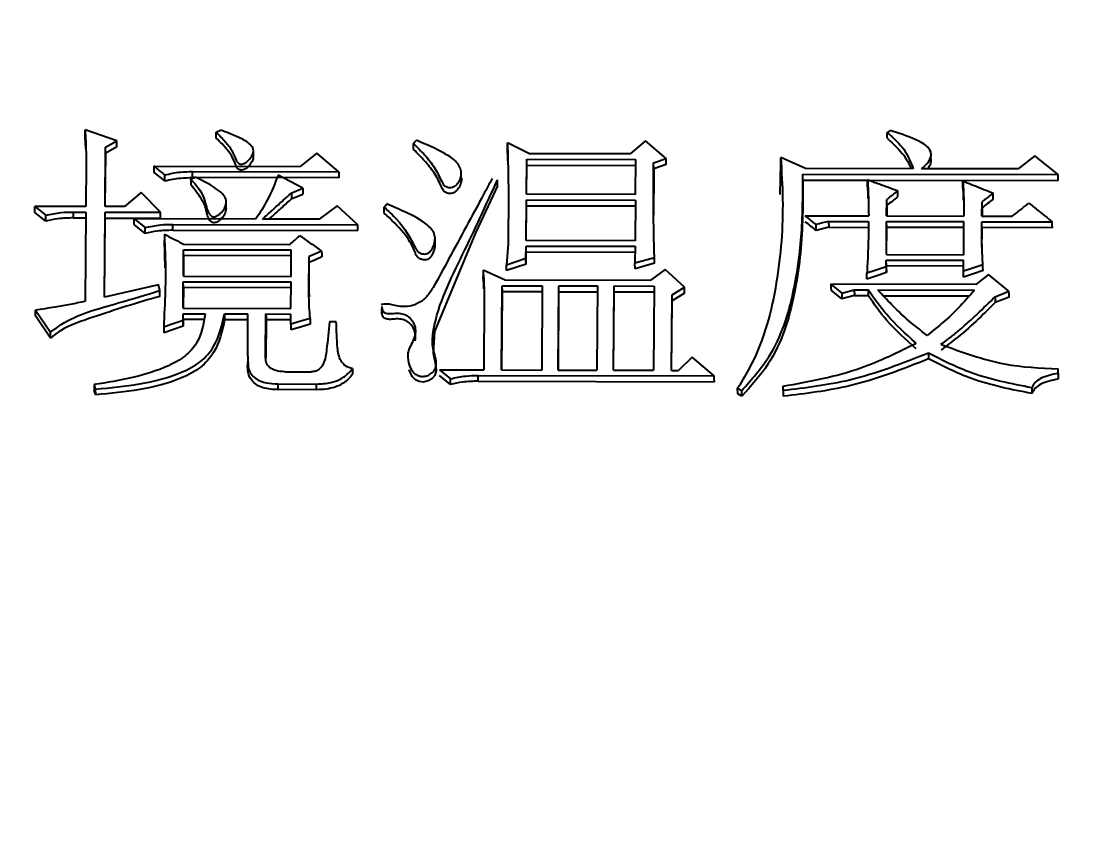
# Model space of a CAD drawing. Header units: millimetres. Extents: x 2454 to 4226, y 715 to 1968.
# Drawn here: x 2849.62 to 2857.04, y 1788.15 to 1793.82 of the extents above; entities that cross this region are included whole.
import ezdxf

# ---------------------------------------------------------------- set-up
doc = ezdxf.new("R2010")
doc.units = ezdxf.units.MM
doc.layers.add('标注', color=3, linetype='Continuous', lineweight=13)
doc.styles.add('SLDTEXTSTYLE1', font='txt.shx', dxfattribs={"width": 0.7, "bigfont": 'gbcbig.shx'})
doc.dimstyles.new('SLDDIMSTYLE12$0', dxfattribs={"dimtxt": 12, "dimasz": 10, "dimexe": 0, "dimexo": 0.0625, "dimgap": 0.875, "dimtad": 1, "dimdec": 1, "dimlfac": 1.8, "dimrnd": 1e-09, "dimzin": 12, "dimdsep": 46, "dimtxsty": 'SLDTEXTSTYLE1', "dimcen": 0.09, "dimdle": 8.16, "dimclrd": 3, "dimclre": 3, "dimadec": 0, "dimazin": 3, "dimtfac": 1, "dimtdec": 1, "dimtofl": 0, "dimtmove": 0, "dimatfit": 3, "dimfxl": 0, "dimfrac": 2, "dimtolj": 1, "dimlwd": 5, "dimlwe": 5, "dimarcsym": 0})

# ---------------------------------------------------------------- blocks, each defined once
blk = doc.blocks.new('*D56')
at = {"layer": 'Defpoints', "color": 0, "transparency": 16777216}
for p in [(3032.6389, 1924.4347), (3032.6389, 1854.7901), (2793.4312, 1778.8955)]:
    blk.add_point(p, dxfattribs=at)
at = {"layer": '标注', "color": 3, "linetype": 'Continuous', "lineweight": 5, "transparency": 16777216}
for p, q in [((3032.6389, 1924.3722), (3032.6389, 1854.7901)), ((2803.4312, 1854.7901), (3022.6389, 1854.7901))]:
    blk.add_line(p, q, dxfattribs=at)
at = {"layer": '标注', "color": 3, "lineweight": 5, "transparency": 16777216}
blk.add_line((2793.4312, 1778.958), (2793.4312, 1854.7901), dxfattribs=at)
at = {"layer": '标注', "color": 3, "transparency": 16777216}
for points in [[(2803.4312, 1856.4568), (2803.4312, 1853.1234), (2793.4312, 1854.7901)], [(3022.6389, 1856.4568), (3022.6389, 1853.1234), (3032.6389, 1854.7901)]]:
    blk.add_solid(points, dxfattribs=at)
at = {"layer": '标注', "color": 0, "transparency": 16777216, "insert": (2913.035, 1869.3794), "char_height": 12, "attachment_point": 5, "style": 'SLDTEXTSTYLE1'}
blk.add_mtext('\\A1;{\\H2.28571x;290}', dxfattribs=at)

msp = doc.modelspace()

# ---------------------------------------------------------------- linework, layer by layer
at = {"color": 7, "linetype": 'Continuous', "lineweight": 25}
for p, q in [((2850.2991, 1792.9781), (2850.0757, 1793.0558)), ((2851.0005, 1793.0384), (2851.0298, 1793.0537)), ((2851.0012, 1792.9958), (2851.0005, 1793.0384)), ((2855.7513, 1793.0512), (2855.7318, 1793.0358)), ((2850.2208, 1792.932), (2850.2991, 1792.9781)), ((2853.2092, 1792.8869), (2853.054, 1792.9644)), ((2854.0277, 1792.9778), (2853.9199, 1792.8854)), ((2854.1728, 1792.8539), (2854.0277, 1792.9778)), ((2850.0814, 1792.9239), (2850.083, 1792.8855)), ((2850.2178, 1792.5141), (2850.2208, 1792.932)), ((2850.2188, 1792.5141), (2850.2215, 1792.8896)), ((2850.2998, 1792.9357), (2850.2215, 1792.8896)), ((2851.2631, 1792.8582), (2851.2624, 1792.9009)), ((2851.71, 1792.8901), (2851.5925, 1792.7976)), ((2851.8648, 1792.7584), (2851.71, 1792.8901)), ((2852.3927, 1792.9158), (2852.392, 1792.9582)), ((2853.9199, 1792.8854), (2853.2092, 1792.8869)), ((2856.0354, 1792.9023), (2856.0353, 1792.9058)), ((2850.0837, 1792.8163), (2850.0815, 1792.5144)), ((2853.1876, 1792.6007), (2853.1895, 1792.8483)), ((2853.1895, 1792.8483), (2853.9585, 1792.8466)), ((2853.1902, 1792.806), (2853.1895, 1792.8483)), ((2853.9567, 1792.599), (2853.9585, 1792.8466)), ((2854.0849, 1792.8232), (2854.1728, 1792.8539)), ((2854.0856, 1792.7809), (2854.0849, 1792.8232)), ((2854.1735, 1792.8116), (2854.0856, 1792.7809)), ((2854.9777, 1792.5997), (2854.9815, 1792.8176)), ((2855.1555, 1792.7822), (2854.9808, 1792.8599)), ((2854.9815, 1792.8176), (2854.9808, 1792.8599)), ((2856.7722, 1792.8715), (2856.6547, 1792.779)), ((2856.9367, 1792.7397), (2856.7722, 1792.8715)), ((2850.5606, 1792.7999), (2851.5925, 1792.7976)), ((2850.6387, 1792.6957), (2850.5613, 1792.7576)), ((2850.6387, 1792.6957), (2850.638, 1792.7378)), ((2850.8329, 1792.7606), (2851.8648, 1792.7584)), ((2850.8336, 1792.7184), (2850.8329, 1792.7606)), ((2852.7274, 1792.7221), (2852.7267, 1792.7647)), ((2853.1886, 1792.6007), (2853.1902, 1792.806)), ((2853.1902, 1792.806), (2853.9582, 1792.8044)), ((2855.1357, 1792.7436), (2856.9367, 1792.7397)), ((2855.1364, 1792.7014), (2855.1357, 1792.7436)), ((2855.9148, 1792.7806), (2855.1555, 1792.7822)), ((2856.6547, 1792.779), (2855.9732, 1792.7804)), ((2850.8228, 1792.7065), (2850.8521, 1792.7219)), ((2850.8455, 1792.7184), (2850.8336, 1792.7184)), ((2851.8655, 1792.7162), (2850.8581, 1792.7184)), ((2851.6108, 1792.6428), (2851.4363, 1792.7361)), ((2852.9846, 1792.6597), (2852.9839, 1792.7018)), ((2855.1366, 1792.6907), (2855.1359, 1792.7333)), ((2855.1364, 1792.7014), (2855.5931, 1792.7005)), ((2855.6025, 1792.7004), (2856.9374, 1792.6976)), ((2850.4716, 1792.6143), (2850.354, 1792.5138)), ((2850.6069, 1792.4745), (2850.4716, 1792.6143)), ((2851.5327, 1792.612), (2851.6108, 1792.6428)), ((2853.9567, 1792.599), (2853.1876, 1792.6007)), ((2849.7213, 1792.5152), (2849.7987, 1792.453)), ((2850.0815, 1792.5144), (2849.7213, 1792.5152)), ((2849.722, 1792.4734), (2849.7213, 1792.5152)), ((2851.0712, 1792.5015), (2851.0705, 1792.5437)), ((2851.8533, 1792.5183), (2851.7261, 1792.4255)), ((2851.9984, 1792.3862), (2851.8533, 1792.5183)), ((2853.1852, 1792.2749), (2853.1874, 1792.562)), ((2853.1863, 1792.2749), (2853.1881, 1792.5201)), ((2853.1874, 1792.562), (2853.9564, 1792.5603)), ((2853.1881, 1792.5201), (2853.1874, 1792.562)), ((2853.1881, 1792.5201), (2853.9561, 1792.5184)), ((2853.9564, 1792.5603), (2853.9543, 1792.2732)), ((2855.5985, 1792.5715), (2855.6001, 1792.5243)), ((2855.7274, 1792.4479), (2855.7283, 1792.5642)), ((2855.729, 1792.5223), (2855.7284, 1792.4479)), ((2856.2708, 1792.5603), (2856.2722, 1792.5148)), ((2856.3991, 1792.4465), (2856.3999, 1792.5473)), ((2849.7994, 1792.4113), (2849.722, 1792.4734)), ((2849.7994, 1792.4113), (2849.7987, 1792.453)), ((2849.9936, 1792.4758), (2850.0812, 1792.4756)), ((2849.9943, 1792.4341), (2849.9936, 1792.4758)), ((2850.0812, 1792.4756), (2850.0766, 1791.8457)), ((2850.2131, 1791.8766), (2850.2175, 1792.4753)), ((2850.2175, 1792.4753), (2850.6069, 1792.4745)), ((2850.354, 1792.5138), (2850.2178, 1792.5141)), ((2852.185, 1792.4681), (2852.1843, 1792.5099)), ((2855.153, 1792.4492), (2855.6009, 1792.4482)), ((2855.7274, 1792.4479), (2856.2726, 1792.4468)), ((2856.3991, 1792.4465), (2856.6133, 1792.446)), ((2856.4006, 1792.5054), (2856.4001, 1792.4465)), ((2849.9943, 1792.4341), (2850.0819, 1792.4339)), ((2850.2141, 1791.8768), (2850.2182, 1792.4336)), ((2850.2182, 1792.4336), (2850.6076, 1792.4328)), ((2850.4216, 1792.4284), (2850.499, 1792.3661)), ((2851.2783, 1792.4265), (2850.4216, 1792.4284)), ((2850.4223, 1792.3867), (2850.4216, 1792.4284)), ((2850.4997, 1792.3245), (2850.4223, 1792.3867)), ((2850.6939, 1792.389), (2851.9984, 1792.3862)), ((2850.6946, 1792.3473), (2850.6939, 1792.389)), ((2851.7261, 1792.4255), (2851.3269, 1792.4264)), ((2855.3183, 1792.41), (2855.6006, 1792.4094)), ((2855.3183, 1792.41), (2855.319, 1792.3684)), ((2855.319, 1792.3684), (2855.6013, 1792.3678)), ((2855.7254, 1792.1761), (2855.7271, 1792.4092)), ((2855.7264, 1792.1761), (2855.7278, 1792.3675)), ((2855.7271, 1792.4092), (2856.2723, 1792.408)), ((2855.7278, 1792.3675), (2855.7271, 1792.4092)), ((2856.272, 1792.3663), (2855.7278, 1792.3675)), ((2856.2706, 1792.175), (2856.2723, 1792.408)), ((2856.3988, 1792.4077), (2856.8953, 1792.4066)), ((2856.3995, 1792.366), (2856.3988, 1792.4077)), ((2856.896, 1792.365), (2856.3995, 1792.366)), ((2850.6349, 1792.3192), (2850.6356, 1792.2777)), ((2850.6946, 1792.3473), (2851.9991, 1792.3445)), ((2852.544, 1792.2536), (2852.5433, 1792.2955)), ((2850.6414, 1792.0835), (2850.6356, 1792.2777)), ((2850.7707, 1792.249), (2851.5203, 1792.2474)), ((2853.0585, 1792.2518), (2853.0477, 1792.1041)), ((2853.1843, 1792.1505), (2853.185, 1792.236)), ((2853.185, 1792.236), (2853.954, 1792.2344)), ((2853.1857, 1792.1946), (2853.185, 1792.236)), ((2853.9543, 1792.2732), (2853.1852, 1792.2749)), ((2853.954, 1792.2344), (2853.9532, 1792.1177)), ((2850.7691, 1792.0234), (2850.7704, 1792.2101)), ((2850.7711, 1792.1688), (2850.7701, 1792.0234)), ((2850.7704, 1792.2101), (2851.5298, 1792.2085)), ((2850.7711, 1792.1688), (2850.7704, 1792.2101)), ((2851.5295, 1792.1671), (2850.7711, 1792.1688)), ((2851.5284, 1792.0218), (2851.5298, 1792.2085)), ((2851.6542, 1791.9202), (2851.656, 1792.1616)), ((2851.6567, 1792.1203), (2851.656, 1792.1616)), ((2853.0477, 1792.1041), (2853.1843, 1792.1505)), ((2853.185, 1792.1092), (2853.1857, 1792.1946)), ((2853.1857, 1792.1946), (2853.9537, 1792.1929)), ((2853.9532, 1792.1177), (2854.0898, 1792.1563)), ((2855.7254, 1792.1761), (2856.2706, 1792.175)), ((2851.6549, 1791.8792), (2851.6567, 1792.1203)), ((2853.185, 1792.1092), (2853.0484, 1792.0629)), ((2853.9539, 1792.0765), (2853.9532, 1792.1177)), ((2854.0905, 1792.115), (2853.9539, 1792.0765)), ((2854.167, 1792.0706), (2854.0594, 1791.993)), ((2854.3024, 1791.9457), (2854.167, 1792.0706)), ((2855.7248, 1792.0906), (2855.7251, 1792.1372)), ((2855.7248, 1792.0906), (2855.7255, 1792.0493)), ((2855.7251, 1792.1372), (2856.2703, 1792.1361)), ((2855.7258, 1792.096), (2855.7251, 1792.1372)), ((2855.7255, 1792.0493), (2855.7258, 1792.096)), ((2856.27, 1792.0948), (2855.7258, 1792.096)), ((2856.2697, 1792.0583), (2856.2703, 1792.1361)), ((2850.7691, 1792.0234), (2851.5284, 1792.0218)), ((2853.0372, 1791.9952), (2852.8819, 1792.0656)), ((2852.8819, 1792.0656), (2852.8826, 1792.0244)), ((2854.0594, 1791.993), (2853.0372, 1791.9952)), ((2856.2704, 1792.0171), (2856.2697, 1792.0583)), ((2856.4448, 1792.0345), (2856.3567, 1791.9646)), ((2856.59, 1791.9174), (2856.4448, 1792.0345)), ((2850.5934, 1791.9615), (2850.2131, 1791.8766)), ((2850.6029, 1791.9225), (2850.5934, 1791.9615)), ((2850.6036, 1791.8815), (2850.6029, 1791.9225)), ((2850.7675, 1791.7974), (2850.7688, 1791.9845)), ((2850.7695, 1791.9434), (2850.7685, 1791.7974)), ((2850.7688, 1791.9845), (2851.5281, 1791.9828)), ((2850.7695, 1791.9434), (2850.7688, 1791.9845)), ((2851.5278, 1791.9418), (2850.7695, 1791.9434)), ((2851.5268, 1791.7957), (2851.5281, 1791.9828)), ((2852.8886, 1791.9345), (2852.889, 1791.9333)), ((2853.0132, 1791.3626), (2853.0174, 1791.9562)), ((2853.0174, 1791.9562), (2853.2998, 1791.9556)), ((2853.0181, 1791.9152), (2853.0174, 1791.9562)), ((2853.2998, 1791.9556), (2853.2955, 1791.3619)), ((2853.4123, 1791.3617), (2853.4166, 1791.9554)), ((2853.4166, 1791.9554), (2853.6892, 1791.9548)), ((2853.4173, 1791.9144), (2853.4166, 1791.9554)), ((2853.6892, 1791.9548), (2853.6849, 1791.3611)), ((2853.8017, 1791.3609), (2853.806, 1791.9545)), ((2853.806, 1791.9545), (2854.0883, 1791.9539)), ((2853.8067, 1791.9135), (2853.806, 1791.9545)), ((2854.0883, 1791.9539), (2854.084, 1791.3602)), ((2854.2144, 1791.8913), (2854.3024, 1791.9457)), ((2855.3345, 1791.9668), (2855.4119, 1791.9043)), ((2856.3567, 1791.9646), (2855.3345, 1791.9668)), ((2855.4126, 1791.8634), (2855.3352, 1791.9258)), ((2855.4119, 1791.9043), (2855.4997, 1791.9275)), ((2855.4997, 1791.9275), (2855.5971, 1791.9273)), ((2855.4997, 1791.9275), (2855.5004, 1791.8865)), ((2855.5971, 1791.9273), (2855.5978, 1791.8863)), ((2855.6652, 1791.9272), (2856.3467, 1791.9257)), ((2851.6542, 1791.9202), (2851.6549, 1791.8792)), ((2852.8903, 1791.8786), (2852.8866, 1791.3628)), ((2853.0142, 1791.3626), (2853.0181, 1791.9152)), ((2853.0181, 1791.9152), (2853.3005, 1791.9146)), ((2853.4133, 1791.3617), (2853.4173, 1791.9144)), ((2853.4173, 1791.9144), (2853.6899, 1791.9138)), ((2853.8027, 1791.3609), (2853.8067, 1791.9135)), ((2853.8067, 1791.9135), (2854.089, 1791.9129)), ((2854.2106, 1791.36), (2854.2144, 1791.8913)), ((2854.2116, 1791.36), (2854.2151, 1791.8504)), ((2854.3031, 1791.9047), (2854.2151, 1791.8504)), ((2855.5004, 1791.8865), (2855.4126, 1791.8634)), ((2855.5004, 1791.8865), (2855.5978, 1791.8863)), ((2855.7038, 1791.8861), (2856.3098, 1791.8848)), ((2856.4924, 1791.8786), (2856.59, 1791.9174)), ((2856.4924, 1791.8786), (2856.4931, 1791.8377)), ((2856.5907, 1791.8764), (2856.4931, 1791.8377)), ((2849.7257, 1791.784), (2849.8314, 1791.628)), ((2850.7675, 1791.7974), (2851.5268, 1791.7957)), ((2852.17, 1791.7535), (2852.1693, 1791.7943)), ((2849.8321, 1791.5874), (2849.7264, 1791.7432)), ((2850.7668, 1791.7115), (2850.7672, 1791.7583)), ((2850.7668, 1791.7115), (2850.7675, 1791.6708)), ((2850.7672, 1791.7583), (2850.9229, 1791.758)), ((2850.7679, 1791.7176), (2850.7672, 1791.7583)), ((2850.7675, 1791.6708), (2850.7679, 1791.7176)), ((2850.9236, 1791.7173), (2850.7679, 1791.7176)), ((2851.0592, 1791.7577), (2851.2247, 1791.7574)), ((2851.0592, 1791.7577), (2851.0599, 1791.717)), ((2851.2244, 1791.7166), (2851.0599, 1791.717)), ((2851.2226, 1791.4604), (2851.2247, 1791.7574)), ((2851.3492, 1791.4679), (2851.3513, 1791.7571)), ((2851.352, 1791.7163), (2851.3501, 1791.4488)), ((2851.3513, 1791.7571), (2851.5265, 1791.7567)), ((2851.5262, 1791.716), (2851.352, 1791.7163)), ((2851.526, 1791.6864), (2851.5265, 1791.7567)), ((2851.6626, 1791.7252), (2851.6633, 1791.6845)), ((2851.8474, 1791.7014), (2851.7987, 1791.7015)), ((2849.8321, 1791.5874), (2849.8314, 1791.628)), ((2856.0222, 1791.4814), (2856.0229, 1791.441)), ((2851.221, 1791.4175), (2851.2217, 1791.3768)), ((2851.2226, 1791.4604), (2851.2233, 1791.42)), ((2854.3573, 1791.4536), (2854.2593, 1791.3599)), ((2854.5121, 1791.3202), (2854.3573, 1791.4536)), ((2851.4847, 1791.3502), (2851.6696, 1791.3498)), ((2851.9619, 1791.3727), (2851.9626, 1791.3325)), ((2852.5751, 1791.3635), (2852.6525, 1791.3007)), ((2852.5751, 1791.3635), (2852.8866, 1791.3628)), ((2853.0132, 1791.3626), (2853.2955, 1791.3619)), ((2853.4123, 1791.3617), (2853.6849, 1791.3611)), ((2853.8017, 1791.3609), (2854.084, 1791.3602)), ((2854.2106, 1791.36), (2854.2593, 1791.3599)), ((2856.9363, 1791.3384), (2856.9365, 1791.3698)), ((2856.9363, 1791.3384), (2856.937, 1791.2982)), ((2856.9372, 1791.3295), (2856.9365, 1791.3698)), ((2856.9372, 1791.3295), (2856.937, 1791.2982)), ((2851.4354, 1791.2641), (2851.708, 1791.2635)), ((2851.4354, 1791.2641), (2851.4361, 1791.224)), ((2851.7087, 1791.2234), (2851.708, 1791.2635)), ((2852.6533, 1791.2605), (2852.5758, 1791.3233)), ((2852.6533, 1791.2605), (2852.6525, 1791.3007)), ((2852.8474, 1791.3237), (2854.5121, 1791.3202)), ((2852.8481, 1791.2836), (2852.8474, 1791.3237)), ((2852.8481, 1791.2836), (2854.5128, 1791.28)), ((2850.1508, 1791.1877), (2850.1501, 1791.2277)), ((2851.7087, 1791.2234), (2851.4361, 1791.224)), ((2854.677, 1791.2336), (2854.7061, 1791.2178)), ((2854.6777, 1791.1936), (2854.677, 1791.2336)), ((2854.7068, 1791.1778), (2854.6777, 1791.1936)), ((2854.7068, 1791.1778), (2854.7061, 1791.2178)), ((2854.9981, 1791.2173), (2854.9984, 1791.2486)), ((2854.9981, 1791.2173), (2854.9989, 1791.1772))]:
    msp.add_line(p, q, dxfattribs=at)
at = {"color": 7, "linetype": 'Continuous', "lineweight": 25, "flags": 128}
for points in [[(2850.0764, 1793.0132), (2850.076, 1793.037), (2850.0757, 1793.0558)], [(2855.7325, 1792.9933), (2855.7322, 1793.0082), (2855.732, 1793.022), (2855.7318, 1793.0358)], [(2850.2998, 1792.9357), (2850.2994, 1792.9594), (2850.2991, 1792.9781)], [(2852.392, 1792.9582), (2852.4018, 1792.9697), (2852.4116, 1792.9813)], [(2853.0547, 1792.922), (2853.0543, 1792.9458), (2853.054, 1792.9644)], [(2850.2215, 1792.8896), (2850.2212, 1792.9133), (2850.2208, 1792.932)], [(2854.1735, 1792.8116), (2854.1731, 1792.8353), (2854.1728, 1792.8539)], [(2850.5606, 1792.7999), (2850.561, 1792.7762), (2850.5613, 1792.7576)], [(2851.8648, 1792.7584), (2851.8652, 1792.7348), (2851.8655, 1792.7162)], [(2856.9374, 1792.6976), (2856.937, 1792.7212), (2856.9367, 1792.7397)], [(2850.8235, 1792.6644), (2850.8232, 1792.6803), (2850.823, 1792.6934), (2850.8228, 1792.7065)], [(2855.5937, 1792.6618), (2855.5933, 1792.6854), (2855.593, 1792.7039)], [(2856.2654, 1792.6526), (2856.265, 1792.6762), (2856.2647, 1792.6947)], [(2851.5334, 1792.5701), (2851.533, 1792.5936), (2851.5327, 1792.612)], [(2851.5334, 1792.5701), (2851.553, 1792.5778), (2851.5725, 1792.5855), (2851.6115, 1792.6008)], [(2851.6108, 1792.6428), (2851.6112, 1792.6193), (2851.6115, 1792.6008)], [(2852.9846, 1792.6597), (2852.9532, 1792.5936), (2852.8292, 1792.328), (2852.5405, 1791.6347), (2852.5299, 1791.4804), (2852.5502, 1791.3884), (2852.5517, 1791.3554), (2852.5409, 1791.3233), (2852.5214, 1791.3009), (2852.4945, 1791.285), (2852.4621, 1791.2776), (2852.4304, 1791.281), (2852.4058, 1791.293), (2852.3831, 1791.3161), (2852.3601, 1791.3639), (2852.3601, 1791.3639)], [(2855.8073, 1792.5841), (2855.8069, 1792.6076), (2855.8066, 1792.626)], [(2856.4789, 1792.5671), (2856.4785, 1792.5906), (2856.4782, 1792.6091)], [(2852.1843, 1792.5099), (2852.1941, 1792.5215), (2852.2039, 1792.5331)], [(2855.729, 1792.5223), (2855.7286, 1792.5458), (2855.7283, 1792.5642)], [(2856.4006, 1792.5054), (2856.4002, 1792.5289), (2856.3999, 1792.5473)], [(2850.2182, 1792.4336), (2850.2178, 1792.457), (2850.2175, 1792.4753)], [(2850.6076, 1792.4328), (2850.6072, 1792.4561), (2850.6069, 1792.4745)], [(2850.4997, 1792.3245), (2850.4993, 1792.3453), (2850.499, 1792.3661)], [(2851.9991, 1792.3445), (2851.9987, 1792.3678), (2851.9984, 1792.3862)], [(2855.3183, 1792.41), (2855.2744, 1792.3985), (2855.2524, 1792.3927), (2855.2305, 1792.3869)], [(2855.2312, 1792.3453), (2855.2308, 1792.3686), (2855.2305, 1792.3869)], [(2855.319, 1792.3684), (2855.2751, 1792.3568), (2855.2312, 1792.3453)], [(2856.896, 1792.365), (2856.8956, 1792.3883), (2856.8953, 1792.4066)], [(2851.7439, 1792.2003), (2851.6999, 1792.1809), (2851.656, 1792.1616)], [(2851.7446, 1792.1589), (2851.7006, 1792.1396), (2851.6567, 1792.1203)], [(2851.7439, 1792.2003), (2851.7443, 1792.1771), (2851.7446, 1792.1589)], [(2853.185, 1792.1092), (2853.1847, 1792.1323), (2853.1843, 1792.1505)], [(2854.0905, 1792.115), (2854.0901, 1792.1382), (2854.0898, 1792.1563)], [(2853.0484, 1792.0629), (2853.048, 1792.086), (2853.0477, 1792.1041)], [(2855.7248, 1792.0906), (2855.6827, 1792.0763), (2855.6406, 1792.062), (2855.5882, 1792.0442)], [(2856.4064, 1792.1047), (2856.3643, 1792.0904), (2856.3222, 1792.0761), (2856.2697, 1792.0583)], [(2856.4071, 1792.0634), (2856.4067, 1792.0865), (2856.4064, 1792.1047)], [(2855.5889, 1792.003), (2855.5885, 1792.026), (2855.5882, 1792.0442)], [(2855.7255, 1792.0493), (2855.6572, 1792.0262), (2855.5889, 1792.003)], [(2856.4071, 1792.0634), (2856.3388, 1792.0402), (2856.2704, 1792.0171)], [(2854.3031, 1791.9047), (2854.3027, 1791.9276), (2854.3024, 1791.9457)], [(2855.3345, 1791.9668), (2855.3349, 1791.9438), (2855.3352, 1791.9258)], [(2854.2151, 1791.8504), (2854.2147, 1791.8733), (2854.2144, 1791.8913)], [(2855.4119, 1791.9043), (2855.4123, 1791.8814), (2855.4126, 1791.8634)], [(2856.5907, 1791.8764), (2856.5903, 1791.8993), (2856.59, 1791.9174)], [(2849.7264, 1791.7432), (2849.726, 1791.7661), (2849.7257, 1791.784)], [(2850.7668, 1791.7115), (2850.7247, 1791.6972), (2850.6827, 1791.6828), (2850.6302, 1791.6649)], [(2851.3513, 1791.7571), (2851.3517, 1791.7343), (2851.352, 1791.7163)], [(2851.6626, 1791.7252), (2851.6196, 1791.713), (2851.5728, 1791.6997), (2851.526, 1791.6864)], [(2850.6302, 1791.6649), (2850.6306, 1791.6422), (2850.6309, 1791.6243)], [(2850.7675, 1791.6708), (2850.6992, 1791.6476), (2850.6309, 1791.6243)], [(2851.526, 1791.6864), (2851.5264, 1791.6637), (2851.5267, 1791.6458)], [(2851.6633, 1791.6845), (2851.595, 1791.6651), (2851.5267, 1791.6458)], [(2850.1406, 1791.2591), (2850.1408, 1791.2429), (2850.1411, 1791.2309), (2850.1413, 1791.219)], [(2854.5128, 1791.28), (2854.5124, 1791.3025), (2854.5121, 1791.3202)], [(2856.7506, 1791.237), (2856.7508, 1791.2258), (2856.751, 1791.2147), (2856.7513, 1791.1969)]]:
    msp.add_lwpolyline(points, dxfattribs=at)
at = {"color": 7, "linetype": 'Continuous', "lineweight": 25}
for points, knots in [([(2850.0757, 1793.0558), (2850.0774, 1793.0291), (2850.0808, 1792.976), (2850.0832, 1792.8961), (2850.0835, 1792.843), (2850.0837, 1792.8164)], [0, 0, 0, 0, 0.334546, 0.667197, 1, 1, 1, 1]), ([(2851.0005, 1793.0384), (2851.0231, 1793.0158), (2851.0637, 1792.9751), (2851.1137, 1792.9097), (2851.1328, 1792.8595), (2851.1473, 1792.8291), (2851.1553, 1792.8195), (2851.1655, 1792.8147), (2851.177, 1792.8131), (2851.1926, 1792.8153), (2851.2123, 1792.8236), (2851.2339, 1792.8452), (2851.2514, 1792.8697), (2851.2636, 1792.8962), (2851.2623, 1792.9173), (2851.254, 1792.9373), (2851.2231, 1792.9699), (2851.1463, 1793.0101), (2851.0734, 1793.0373), (2851.0298, 1793.0537)], [0, 0, 0, 0, 0.1350204, 0.2426388, 0.350431, 0.3701701, 0.3901279, 0.40244, 0.414684, 0.4355772, 0.463687, 0.498729, 0.5617558, 0.5929445, 0.6243996, 0.6534668, 0.6867835, 0.8122037, 1, 1, 1, 1]), ([(2855.7318, 1793.0358), (2855.7598, 1793.0107), (2855.8057, 1792.9694), (2855.8605, 1792.9051), (2855.8906, 1792.8434), (2855.9068, 1792.8015), (2855.9148, 1792.7806)], [0, 0, 0, 0, 0.345885, 0.5666125, 0.7839463, 1, 1, 1, 1]), ([(2855.9732, 1792.7804), (2855.9876, 1792.7926), (2856.0159, 1792.8165), (2856.0405, 1792.8562), (2856.0419, 1792.8921), (2856.0305, 1792.9182), (2855.9957, 1792.9548), (2855.9015, 1793.0032), (2855.8111, 1793.0321), (2855.7513, 1793.0512)], [0, 0, 0, 0, 0.1191, 0.234439, 0.295294, 0.357207, 0.420771, 0.617411, 1, 1, 1, 1]), ([(2850.0812, 1792.9239), (2850.0811, 1792.9272), (2850.0801, 1792.957), (2850.0782, 1792.9868), (2850.0764, 1793.0132)], [0, 0, 0, 0, 0.110958, 1, 1, 1, 1]), ([(2851.2619, 1792.8584), (2851.2619, 1792.8555), (2851.2621, 1792.8441), (2851.2457, 1792.8208), (2851.2299, 1792.7954), (2851.2066, 1792.7782), (2851.19, 1792.7723), (2851.1755, 1792.771), (2851.1641, 1792.773), (2851.1546, 1792.7787), (2851.1392, 1792.7994), (2851.1203, 1792.8665), (2851.0636, 1792.9345), (2851.0148, 1792.9825), (2851.0012, 1792.9958)], [0, 0, 0, 0, 0.021445, 0.084229, 0.195631, 0.238161, 0.280817, 0.311155, 0.333234, 0.355487, 0.385467, 0.51605, 0.865415, 1, 1, 1, 1]), ([(2852.392, 1792.9582), (2852.4188, 1792.9315), (2852.4722, 1792.878), (2852.5435, 1792.7902), (2852.5775, 1792.7172), (2852.5989, 1792.6725), (2852.6121, 1792.6582), (2852.6287, 1792.6505), (2852.6474, 1792.6478), (2852.6667, 1792.6501), (2852.687, 1792.6599), (2852.7083, 1792.6819), (2852.7249, 1792.7141), (2852.7306, 1792.7533), (2852.7208, 1792.7915), (2852.6873, 1792.8422), (2852.5809, 1792.9094), (2852.4802, 1792.9522), (2852.4117, 1792.9813)], [0, 0, 0, 0, 0.118195, 0.236595, 0.355265, 0.378317, 0.396661, 0.415151, 0.431859, 0.45125, 0.470947, 0.497651, 0.545149, 0.585606, 0.625976, 0.672287, 0.776699, 1, 1, 1, 1]), ([(2853.054, 1792.9644), (2853.0566, 1792.8716), (2853.061, 1792.7067), (2853.0609, 1792.469), (2853.0593, 1792.3242), (2853.0585, 1792.2518)], [0, 0, 0, 0, 0.392124, 0.69604, 1, 1, 1, 1]), ([(2855.7325, 1792.9933), (2855.7605, 1792.9682), (2855.8064, 1792.927), (2855.861, 1792.8627), (2855.8849, 1792.815), (2855.8959, 1792.7873), (2855.8985, 1792.7806)], [0, 0, 0, 0, 0.405263, 0.663838, 0.91838, 1, 1, 1, 1]), ([(2852.7255, 1792.7219), (2852.7269, 1792.7175), (2852.7325, 1792.6994), (2852.723, 1792.6676), (2852.7068, 1792.6373), (2852.6876, 1792.6182), (2852.6692, 1792.6087), (2852.6492, 1792.6057), (2852.6291, 1792.6083), (2852.612, 1792.6168), (2852.5979, 1792.6327), (2852.5777, 1792.6796), (2852.5406, 1792.752), (2852.4709, 1792.8379), (2852.4189, 1792.8897), (2852.3927, 1792.9158)], [0, 0, 0, 0, 0.0251014, 0.1030452, 0.1722479, 0.2100382, 0.2421751, 0.2743446, 0.3070393, 0.3397613, 0.3674999, 0.4173518, 0.6158859, 0.8067344, 1, 1, 1, 1]), ([(2853.0568, 1792.8374), (2853.0566, 1792.846), (2853.0562, 1792.8645), (2853.0555, 1792.8927), (2853.055, 1792.9122), (2853.0547, 1792.922)], [0, 0, 0, 0, 0.305678, 0.652839, 1, 1, 1, 1]), ([(2854.0898, 1792.1563), (2854.0872, 1792.2709), (2854.0835, 1792.4395), (2854.0842, 1792.6616), (2854.0847, 1792.7693), (2854.0849, 1792.8232)], [0, 0, 0, 0, 0.5142489, 0.7571216, 1, 1, 1, 1]), ([(2854.9808, 1792.8599), (2854.9867, 1792.7619), (2855.0044, 1792.4682), (2854.9677, 1791.9742), (2854.8487, 1791.5193), (2854.7096, 1791.2879), (2854.677, 1791.2336)], [0, 0, 0, 0, 0.177431, 0.532106, 0.890239, 1, 1, 1, 1]), ([(2856.0168, 1792.7803), (2856.0263, 1792.7938), (2856.0412, 1792.8149), (2856.0434, 1792.8457), (2856.0371, 1792.8583), (2856.0349, 1792.8627)], [0, 0, 0, 0, 0.531291, 0.836454, 1, 1, 1, 1]), ([(2850.638, 1792.7378), (2850.6269, 1792.7467), (2850.6085, 1792.7615), (2850.5827, 1792.7822), (2850.568, 1792.794), (2850.5606, 1792.7999)], [0, 0, 0, 0, 0.429625, 0.714812, 1, 1, 1, 1]), ([(2850.638, 1792.7378), (2850.675, 1792.7456), (2850.7392, 1792.7592), (2850.805, 1792.7602), (2850.8329, 1792.7606)], [0, 0, 0, 0, 0.576911, 1, 1, 1, 1]), ([(2854.0856, 1792.7809), (2854.0853, 1792.7245), (2854.0848, 1792.6154), (2854.0848, 1792.506), (2854.0849, 1792.4531)], [0, 0, 0, 0, 0.517134, 1, 1, 1, 1]), ([(2854.7061, 1791.2178), (2854.7748, 1791.2949), (2854.9571, 1791.4994), (2855.0771, 1791.8931), (2855.1371, 1792.3274), (2855.1362, 1792.6042), (2855.1357, 1792.7436)], [0, 0, 0, 0, 0.181236, 0.481212, 0.738828, 1, 1, 1, 1]), ([(2850.6387, 1792.6957), (2850.6757, 1792.7035), (2850.7399, 1792.717), (2850.8057, 1792.718), (2850.8336, 1792.7184)], [0, 0, 0, 0, 0.576911, 1, 1, 1, 1]), ([(2850.8228, 1792.7065), (2850.858, 1792.6668), (2850.9204, 1792.5965), (2850.9291, 1792.4977), (2850.9576, 1792.4537), (2850.9711, 1792.4441), (2850.9836, 1792.4405), (2850.9974, 1792.4432), (2851.0134, 1792.4514), (2851.0364, 1792.4694), (2851.0604, 1792.5008), (2851.0755, 1792.5449), (2851.0612, 1792.5908), (2850.9872, 1792.6555), (2850.912, 1792.6925), (2850.8521, 1792.7219)], [0, 0, 0, 0, 0.2066094, 0.3657491, 0.3988285, 0.4144432, 0.4289733, 0.4459054, 0.4649927, 0.4966131, 0.5584807, 0.6212844, 0.6822702, 0.7469183, 1, 1, 1, 1]), ([(2851.0708, 1792.5017), (2851.0679, 1792.4874), (2851.0621, 1792.4584), (2851.0356, 1792.4261), (2851.0115, 1792.4076), (2850.9948, 1792.4007), (2850.9833, 1792.3991), (2850.9718, 1792.4024), (2850.9583, 1792.412), (2850.9355, 1792.4461), (2850.9323, 1792.5043), (2850.8891, 1792.584), (2850.8492, 1792.6329), (2850.8235, 1792.6644)], [0, 0, 0, 0, 0.096972, 0.196918, 0.261521, 0.284954, 0.306244, 0.329736, 0.354973, 0.408411, 0.591521, 0.736644, 1, 1, 1, 1]), ([(2851.4363, 1792.7361), (2851.4137, 1792.6759), (2851.3732, 1792.5679), (2851.3074, 1792.4699), (2851.2783, 1792.4265)], [0, 0, 0, 0, 0.557072, 1, 1, 1, 1]), ([(2852.9467, 1792.7129), (2852.9263, 1792.6749), (2852.8243, 1792.4851), (2852.6849, 1792.2286), (2852.5558, 1791.987), (2852.4886, 1791.8766), (2852.4245, 1791.8274), (2852.3508, 1791.8061), (2852.2759, 1791.8112), (2852.2166, 1791.8306), (2852.1768, 1791.8255), (2852.1646, 1791.824)], [0, 0, 0, 0, 0.102392, 0.511922, 0.690669, 0.751742, 0.81364, 0.867582, 0.913954, 0.973843, 1, 1, 1, 1]), ([(2852.1684, 1791.81), (2852.1684, 1791.8042), (2852.1685, 1791.7926), (2852.1747, 1791.7779), (2852.185, 1791.7679), (2852.199, 1791.7617), (2852.242, 1791.7572), (2852.2961, 1791.7695), (2852.351, 1791.7452), (2852.3819, 1791.7158), (2852.4017, 1791.6757), (2852.4089, 1791.6271), (2852.3894, 1791.5617), (2852.3455, 1791.4962), (2852.3531, 1791.4153), (2852.3735, 1791.3638), (2852.4029, 1791.3325), (2852.429, 1791.3196), (2852.4574, 1791.3163), (2852.4858, 1791.3208), (2852.5135, 1791.3337), (2852.5365, 1791.3548), (2852.5503, 1791.382), (2852.5542, 1791.4412), (2852.5181, 1791.5259), (2852.5473, 1791.7954), (2852.7436, 1792.178), (2852.9024, 1792.5243), (2852.9824, 1792.6987)], [0, 0, 0, 0, 0.007791, 0.0158138, 0.020892, 0.0259643, 0.0345132, 0.0731234, 0.0898475, 0.1065234, 0.127489, 0.1487685, 0.1721227, 0.2185133, 0.2489429, 0.2793596, 0.2915909, 0.3039492, 0.3146905, 0.3259187, 0.3384886, 0.3520113, 0.365332, 0.3780934, 0.4316694, 0.4853854, 0.7408409, 1, 1, 1, 1]), ([(2855.1364, 1792.7014), (2855.1368, 1792.6055), (2855.1379, 1792.338), (2855.0927, 1791.8991), (2854.9614, 1791.461), (2854.7724, 1791.2508), (2854.7068, 1791.1778)], [0, 0, 0, 0, 0.18023, 0.502771, 0.827359, 1, 1, 1, 1]), ([(2855.593, 1792.7039), (2855.5946, 1792.677), (2855.5979, 1792.6209), (2855.6002, 1792.5357), (2855.6006, 1792.4774), (2855.6009, 1792.4482)], [0, 0, 0, 0, 0.316847, 0.658364, 1, 1, 1, 1]), ([(2855.593, 1792.7039), (2855.6207, 1792.6938), (2855.6701, 1792.6758), (2855.7413, 1792.6498), (2855.7848, 1792.634), (2855.8066, 1792.626)], [0, 0, 0, 0, 0.388964, 0.694482, 1, 1, 1, 1]), ([(2856.2647, 1792.6947), (2856.2665, 1792.668), (2856.2702, 1792.6134), (2856.2723, 1792.5307), (2856.2725, 1792.4748), (2856.2726, 1792.4468)], [0, 0, 0, 0, 0.323885, 0.66186, 1, 1, 1, 1]), ([(2856.2647, 1792.6947), (2856.2919, 1792.6838), (2856.3412, 1792.664), (2856.4124, 1792.6355), (2856.4563, 1792.6179), (2856.4782, 1792.6091)], [0, 0, 0, 0, 0.383246, 0.691623, 1, 1, 1, 1]), ([(2851.3269, 1792.4264), (2851.3501, 1792.4473), (2851.396, 1792.4887), (2851.4646, 1792.5506), (2851.51, 1792.5915), (2851.5327, 1792.612)], [0, 0, 0, 0, 0.337825, 0.668912, 1, 1, 1, 1]), ([(2855.5984, 1792.5706), (2855.5984, 1792.5721), (2855.5976, 1792.6026), (2855.5956, 1792.633), (2855.5937, 1792.6618)], [0, 0, 0, 0, 0.05032, 1, 1, 1, 1]), ([(2855.8066, 1792.626), (2855.7954, 1792.6172), (2855.7767, 1792.6025), (2855.7506, 1792.5819), (2855.7357, 1792.5701), (2855.7283, 1792.5642)], [0, 0, 0, 0, 0.42963, 0.714815, 1, 1, 1, 1]), ([(2856.2707, 1792.5601), (2856.2706, 1792.5632), (2856.2698, 1792.5941), (2856.2675, 1792.625), (2856.2654, 1792.6526)], [0, 0, 0, 0, 0.101815, 1, 1, 1, 1]), ([(2856.4782, 1792.6091), (2856.467, 1792.6002), (2856.4483, 1792.5855), (2856.4222, 1792.5649), (2856.4073, 1792.5532), (2856.3999, 1792.5473)], [0, 0, 0, 0, 0.4296301, 0.7148152, 1, 1, 1, 1]), ([(2851.3738, 1792.4263), (2851.3816, 1792.4333), (2851.4121, 1792.4608), (2851.4653, 1792.5088), (2851.5107, 1792.5496), (2851.5334, 1792.5701)], [0, 0, 0, 0, 0.146748, 0.573373, 1, 1, 1, 1]), ([(2852.1843, 1792.5099), (2852.2147, 1792.4822), (2852.3065, 1792.3981), (2852.3742, 1792.2878), (2852.416, 1792.2034), (2852.4316, 1792.1893), (2852.4509, 1792.1811), (2852.4706, 1792.1787), (2852.4885, 1792.1818), (2852.5042, 1792.1909), (2852.5256, 1792.2169), (2852.541, 1792.2555), (2852.5454, 1792.3023), (2852.532, 1792.3412), (2852.4754, 1792.4052), (2852.3583, 1792.4651), (2852.254, 1792.5111), (2852.2039, 1792.5331)], [0, 0, 0, 0, 0.119807, 0.36271, 0.384882, 0.40372, 0.42254, 0.442761, 0.457198, 0.47169, 0.493107, 0.55525, 0.59586, 0.636523, 0.677962, 0.845427, 1, 1, 1, 1]), ([(2855.8073, 1792.5841), (2855.7942, 1792.5738), (2855.7681, 1792.5532), (2855.742, 1792.5326), (2855.729, 1792.5223)], [0, 0, 0, 0, 0.499998, 1, 1, 1, 1]), ([(2856.4789, 1792.5671), (2856.4658, 1792.5569), (2856.4397, 1792.5363), (2856.4136, 1792.5157), (2856.4006, 1792.5054)], [0, 0, 0, 0, 0.499998, 1, 1, 1, 1]), ([(2856.6133, 1792.446), (2856.6245, 1792.4549), (2856.647, 1792.4726), (2856.6861, 1792.5036), (2856.7141, 1792.5256), (2856.7308, 1792.5388)], [0, 0, 0, 0, 0.28642, 0.57284, 1, 1, 1, 1]), ([(2856.7308, 1792.5388), (2856.753, 1792.521), (2856.7915, 1792.4901), (2856.8463, 1792.446), (2856.879, 1792.4198), (2856.8953, 1792.4066)], [0, 0, 0, 0, 0.404353, 0.702176, 1, 1, 1, 1]), ([(2849.7987, 1792.453), (2849.8345, 1792.4606), (2849.8987, 1792.4743), (2849.9645, 1792.4754), (2849.9936, 1792.4758)], [0, 0, 0, 0, 0.558776, 1, 1, 1, 1]), ([(2852.5431, 1792.2538), (2852.5428, 1792.242), (2852.5421, 1792.2151), (2852.5281, 1792.1828), (2852.513, 1792.1582), (2852.4992, 1792.1454), (2852.484, 1792.1391), (2852.4679, 1792.1376), (2852.4499, 1792.1404), (2852.4313, 1792.1484), (2852.4104, 1792.1687), (2852.3893, 1792.2347), (2852.3189, 1792.3428), (2852.2338, 1792.4225), (2852.185, 1792.4681)], [0, 0, 0, 0, 0.061724, 0.140265, 0.178312, 0.207921, 0.23146, 0.254916, 0.282216, 0.31546, 0.349788, 0.423078, 0.669554, 1, 1, 1, 1]), ([(2855.2305, 1792.3869), (2855.2194, 1792.3959), (2855.2009, 1792.4107), (2855.1751, 1792.4314), (2855.1604, 1792.4433), (2855.153, 1792.4492)], [0, 0, 0, 0, 0.429625, 0.714812, 1, 1, 1, 1]), ([(2849.9943, 1792.4341), (2849.9573, 1792.4332), (2849.8914, 1792.4317), (2849.8274, 1792.4175), (2849.7994, 1792.4113)], [0, 0, 0, 0, 0.561154, 1, 1, 1, 1]), ([(2850.499, 1792.3661), (2850.5348, 1792.3737), (2850.599, 1792.3874), (2850.6648, 1792.3885), (2850.6939, 1792.389)], [0, 0, 0, 0, 0.5587806, 1, 1, 1, 1]), ([(2855.2312, 1792.3453), (2855.2183, 1792.3557), (2855.1925, 1792.3764), (2855.1666, 1792.3971), (2855.1537, 1792.4075)], [0, 0, 0, 0, 0.499999, 1, 1, 1, 1]), ([(2855.6006, 1792.4094), (2855.6002, 1792.3807), (2855.5994, 1792.3055), (2855.5959, 1792.1838), (2855.5908, 1792.0907), (2855.5882, 1792.0442)], [0, 0, 0, 0, 0.2361879, 0.6180177, 1, 1, 1, 1]), ([(2856.4064, 1792.1047), (2856.4034, 1792.1483), (2856.399, 1792.2138), (2856.3988, 1792.3149), (2856.3988, 1792.3722), (2856.3988, 1792.4077)], [0, 0, 0, 0, 0.43232, 0.648323, 1, 1, 1, 1]), ([(2856.3995, 1792.366), (2856.3994, 1792.344), (2856.3993, 1792.3173), (2856.3995, 1792.2905), (2856.3995, 1792.2857)], [0, 0, 0, 0, 0.822936, 1, 1, 1, 1]), ([(2850.6946, 1792.3473), (2850.6576, 1792.3465), (2850.5917, 1792.345), (2850.5278, 1792.3308), (2850.4997, 1792.3245)], [0, 0, 0, 0, 0.561158, 1, 1, 1, 1]), ([(2850.6349, 1792.3192), (2850.638, 1792.2528), (2850.6442, 1792.1201), (2850.6417, 1791.9018), (2850.6343, 1791.75), (2850.6302, 1791.6649)], [0, 0, 0, 0, 0.305256, 0.6105602, 1, 1, 1, 1]), ([(2850.6349, 1792.3192), (2850.6479, 1792.3125), (2850.6738, 1792.2992), (2850.719, 1792.2758), (2850.7513, 1792.259), (2850.7707, 1792.249)], [0, 0, 0, 0, 0.285836, 0.571672, 1, 1, 1, 1]), ([(2851.5203, 1792.2474), (2851.5318, 1792.2577), (2851.5489, 1792.2732), (2851.5718, 1792.2939), (2851.5832, 1792.3042), (2851.5889, 1792.3094)], [0, 0, 0, 0, 0.499999, 0.749999, 1, 1, 1, 1]), ([(2851.5889, 1792.3094), (2851.6147, 1792.2912), (2851.6664, 1792.2549), (2851.7181, 1792.2185), (2851.7439, 1792.2003)], [0, 0, 0, 0, 0.5, 1, 1, 1, 1]), ([(2856.4014, 1792.1987), (2856.401, 1792.2079), (2856.4003, 1792.224), (2856.3998, 1792.2478), (2856.3997, 1792.2567), (2856.3996, 1792.2635), (2856.3995, 1792.2724), (2856.3995, 1792.2804), (2856.3994, 1792.2862)], [0, 0, 0, 0, 0.222261, 0.392061, 0.55365, 0.68703, 0.769531, 1, 1, 1, 1]), ([(2852.8819, 1792.0656), (2852.8841, 1792.0381), (2852.8876, 1791.9933), (2852.8894, 1791.9309), (2852.89, 1791.896), (2852.8903, 1791.8786)], [0, 0, 0, 0, 0.441781, 0.720858, 1, 1, 1, 1]), ([(2852.8885, 1791.9344), (2852.8878, 1791.947), (2852.8862, 1791.977), (2852.8839, 1792.0069), (2852.8826, 1792.0244)], [0, 0, 0, 0, 0.417255, 1, 1, 1, 1]), ([(2849.8314, 1791.628), (2849.8564, 1791.6468), (2849.9932, 1791.75), (2850.2723, 1791.8207), (2850.5061, 1791.8927), (2850.6029, 1791.9225)], [0, 0, 0, 0, 0.115936, 0.63414, 1, 1, 1, 1]), ([(2855.9351, 1791.552), (2855.8629, 1791.6165), (2855.735, 1791.731), (2855.639, 1791.8677), (2855.5971, 1791.9273)], [0, 0, 0, 0, 0.563525, 1, 1, 1, 1]), ([(2856.0134, 1791.6064), (2855.9642, 1791.6444), (2855.8763, 1791.7121), (2855.7625, 1791.8215), (2855.6977, 1791.8919), (2855.6652, 1791.9272)], [0, 0, 0, 0, 0.388501, 0.693686, 1, 1, 1, 1]), ([(2856.3467, 1791.9257), (2856.309, 1791.8824), (2856.2403, 1791.8034), (2856.1283, 1791.6969), (2856.0518, 1791.6366), (2856.0134, 1791.6064)], [0, 0, 0, 0, 0.375876, 0.686967, 1, 1, 1, 1]), ([(2850.6036, 1791.8815), (2850.5244, 1791.8587), (2850.3661, 1791.8131), (2850.1334, 1791.7335), (2849.9425, 1791.6732), (2849.8553, 1791.6054), (2849.8321, 1791.5874)], [0, 0, 0, 0, 0.2953726, 0.5907734, 0.8911234, 1, 1, 1, 1]), ([(2851.6626, 1791.7252), (2851.6605, 1791.7521), (2851.6569, 1791.798), (2851.6549, 1791.8631), (2851.6545, 1791.9012), (2851.6542, 1791.9202)], [0, 0, 0, 0, 0.4142918, 0.7070897, 1, 1, 1, 1]), ([(2855.9358, 1791.5115), (2855.8637, 1791.5759), (2855.7357, 1791.6902), (2855.6397, 1791.8267), (2855.5978, 1791.8863)], [0, 0, 0, 0, 0.563575, 1, 1, 1, 1]), ([(2856.1103, 1791.5437), (2856.1143, 1791.5467), (2856.1203, 1791.5511), (2856.1283, 1791.557), (2856.1343, 1791.5614), (2856.1402, 1791.5658), (2856.1462, 1791.5703), (2856.1522, 1791.5747), (2856.1581, 1791.5792), (2856.1641, 1791.5837), (2856.17, 1791.5882), (2856.1759, 1791.5927), (2856.1838, 1791.5987), (2856.1917, 1791.6047), (2856.1994, 1791.6108), (2856.2053, 1791.6154), (2856.2169, 1791.6247), (2856.257, 1791.6576), (2856.3083, 1791.7033), (2856.3951, 1791.7828), (2856.4507, 1791.8376), (2856.4924, 1791.8786)], [0, 0, 0, 0, 0.02894, 0.043438, 0.057936, 0.072434, 0.086932, 0.101431, 0.115929, 0.130427, 0.144925, 0.159423, 0.173921, 0.202918, 0.217416, 0.231914, 0.246412, 0.304408, 0.536452, 0.65244, 1, 1, 1, 1]), ([(2850.0766, 1791.8457), (2850.0413, 1791.8384), (2849.9708, 1791.824), (2849.8539, 1791.8031), (2849.7719, 1791.7909), (2849.7257, 1791.784)], [0, 0, 0, 0, 0.303375, 0.606783, 1, 1, 1, 1]), ([(2856.4931, 1791.8377), (2856.4657, 1791.8109), (2856.3922, 1791.7387), (2856.2691, 1791.6229), (2856.1638, 1791.5432), (2856.111, 1791.5033)], [0, 0, 0, 0, 0.227593, 0.612877, 1, 1, 1, 1]), ([(2850.9229, 1791.758), (2850.9111, 1791.6868), (2850.8927, 1791.5755), (2850.783, 1791.454), (2850.5482, 1791.3264), (2850.3215, 1791.2889), (2850.1406, 1791.2591)], [0, 0, 0, 0, 0.225215, 0.35167, 0.48245, 1, 1, 1, 1]), ([(2850.1501, 1791.2277), (2850.3591, 1791.2475), (2850.6207, 1791.2723), (2850.8923, 1791.4131), (2851.0142, 1791.5528), (2851.0416, 1791.6776), (2851.0592, 1791.7577)], [0, 0, 0, 0, 0.517711, 0.648154, 0.774349, 1, 1, 1, 1]), ([(2851.0599, 1791.717), (2851.0423, 1791.637), (2851.0149, 1791.5123), (2850.893, 1791.3728), (2850.6214, 1791.2322), (2850.3598, 1791.2074), (2850.1508, 1791.1877)], [0, 0, 0, 0, 0.225471, 0.351619, 0.482072, 1, 1, 1, 1]), ([(2851.7987, 1791.7015), (2851.7925, 1791.6366), (2851.7832, 1791.5378), (2851.7692, 1791.4281), (2851.7426, 1791.3814), (2851.7223, 1791.3627), (2851.6967, 1791.3513), (2851.6787, 1791.3503), (2851.6696, 1791.3498)], [0, 0, 0, 0, 0.491592, 0.747885, 0.813495, 0.880203, 0.939542, 1, 1, 1, 1]), ([(2851.9619, 1791.3727), (2851.9446, 1791.3777), (2851.9109, 1791.3874), (2851.866, 1791.4396), (2851.8511, 1791.5492), (2851.8489, 1791.641), (2851.8474, 1791.7014)], [0, 0, 0, 0, 0.128451, 0.251203, 0.507819, 1, 1, 1, 1]), ([(2852.4035, 1791.568), (2852.405, 1791.5844), (2852.408, 1791.6172), (2852.3911, 1791.6616), (2852.3629, 1791.6965), (2852.3266, 1791.7172), (2852.2861, 1791.7239), (2852.2496, 1791.7205), (2852.2199, 1791.7185), (2852.1988, 1791.7214), (2852.1854, 1791.7272), (2852.1756, 1791.7371), (2852.1693, 1791.7516), (2852.1692, 1791.7628), (2852.1691, 1791.7691)], [0, 0, 0, 0, 0.141178, 0.281911, 0.394613, 0.508057, 0.605396, 0.70599, 0.790522, 0.834175, 0.868665, 0.903341, 0.945647, 1, 1, 1, 1]), ([(2854.9983, 1791.2486), (2855.1842, 1791.2824), (2855.5138, 1791.3421), (2855.8072, 1791.4883), (2855.9351, 1791.552)], [0, 0, 0, 0, 0.564094, 1, 1, 1, 1]), ([(2856.0222, 1791.4813), (2855.8392, 1791.4089), (2855.5107, 1791.2787), (2855.1555, 1791.2361), (2854.9981, 1791.2173)], [0, 0, 0, 0, 0.556968, 1, 1, 1, 1]), ([(2856.7506, 1791.237), (2856.6058, 1791.265), (2856.349, 1791.3147), (2856.1215, 1791.4308), (2856.0222, 1791.4814)], [0, 0, 0, 0, 0.563904, 1, 1, 1, 1]), ([(2856.1103, 1791.5437), (2856.2578, 1791.4889), (2856.5229, 1791.3903), (2856.8094, 1791.3761), (2856.9365, 1791.3698)], [0, 0, 0, 0, 0.556276, 1, 1, 1, 1]), ([(2851.4361, 1791.224), (2851.4006, 1791.2255), (2851.3315, 1791.2284), (2851.2476, 1791.2791), (2851.2196, 1791.3528), (2851.2221, 1791.3977), (2851.2233, 1791.42)], [0, 0, 0, 0, 0.2963007, 0.5780794, 0.7898683, 1, 1, 1, 1]), ([(2851.2253, 1791.4175), (2851.2251, 1791.4034), (2851.2246, 1791.3602), (2851.2699, 1791.2982), (2851.3527, 1791.2677), (2851.4076, 1791.2653), (2851.4354, 1791.2641)], [0, 0, 0, 0, 0.152938, 0.466829, 0.730087, 1, 1, 1, 1]), ([(2851.4847, 1791.3502), (2851.463, 1791.3511), (2851.4205, 1791.3528), (2851.3674, 1791.3817), (2851.348, 1791.4265), (2851.3488, 1791.4542), (2851.3492, 1791.4679)], [0, 0, 0, 0, 0.2954703, 0.5782065, 0.7903433, 1, 1, 1, 1]), ([(2856.0229, 1791.441), (2855.8399, 1791.3686), (2855.5114, 1791.2386), (2855.1562, 1791.1961), (2854.9989, 1791.1772)], [0, 0, 0, 0, 0.556935, 1, 1, 1, 1]), ([(2856.7513, 1791.1969), (2856.6065, 1791.2249), (2856.3498, 1791.2746), (2856.1222, 1791.3904), (2856.023, 1791.441)], [0, 0, 0, 0, 0.563951, 1, 1, 1, 1]), ([(2851.708, 1791.2635), (2851.7423, 1791.2651), (2851.7986, 1791.2678), (2851.8713, 1791.2937), (2851.9243, 1791.3272), (2851.9495, 1791.3576), (2851.9619, 1791.3727)], [0, 0, 0, 0, 0.348619, 0.571101, 0.788419, 1, 1, 1, 1]), ([(2851.9626, 1791.3324), (2851.9422, 1791.3097), (2851.9081, 1791.2716), (2851.8393, 1791.2402), (2851.7751, 1791.2257), (2851.7309, 1791.2242), (2851.7087, 1791.2234)], [0, 0, 0, 0, 0.3282953, 0.5487901, 0.7735857, 1, 1, 1, 1]), ([(2856.9363, 1791.3384), (2856.8934, 1791.3301), (2856.8343, 1791.3186), (2856.7717, 1791.2765), (2856.7576, 1791.25), (2856.7506, 1791.237)], [0, 0, 0, 0, 0.572056, 0.790049, 1, 1, 1, 1]), ([(2850.1406, 1791.2591), (2850.1421, 1791.2538), (2850.1453, 1791.2434), (2850.1485, 1791.2329), (2850.1501, 1791.2277)], [0, 0, 0, 0, 0.4999773, 1, 1, 1, 1]), ([(2852.6525, 1791.3007), (2852.6884, 1791.3084), (2852.7525, 1791.3222), (2852.8184, 1791.3233), (2852.8474, 1791.3238)], [0, 0, 0, 0, 0.558776, 1, 1, 1, 1]), ([(2852.8481, 1791.2836), (2852.8111, 1791.2827), (2852.7452, 1791.2812), (2852.6813, 1791.2668), (2852.6533, 1791.2605)], [0, 0, 0, 0, 0.561154, 1, 1, 1, 1]), ([(2856.937, 1791.2982), (2856.8942, 1791.2899), (2856.835, 1791.2785), (2856.7725, 1791.2364), (2856.7583, 1791.2099), (2856.7513, 1791.1969)], [0, 0, 0, 0, 0.572218, 0.79018, 1, 1, 1, 1]), ([(2850.1508, 1791.1877), (2850.1492, 1791.1929), (2850.146, 1791.2033), (2850.1429, 1791.2138), (2850.1413, 1791.219)], [0, 0, 0, 0, 0.500023, 1, 1, 1, 1])]:
    msp.add_open_spline(points, degree=3, knots=knots, dxfattribs=at)

# ---------------------------------------------------------------- dimensions: what is measured, and where the dimension line sits
at = {"layer": '标注'}
dim = msp.add_linear_dim(base=(3032.6389, 1854.7901), p1=(2793.4312, 1778.8955), p2=(3032.6389, 1924.4347), text='{\\H2.28571x;290}', dimstyle='SLDDIMSTYLE12$0', override={"dimtdec": 3, "dimtzin": 0}, dxfattribs=at)
dim.commit()
dim.dimension.update_dxf_attribs({"geometry": '*D56', "text_midpoint": (2913.035, 1854.7901), "dimtype": 160})

doc.saveas('drawing.dxf')
